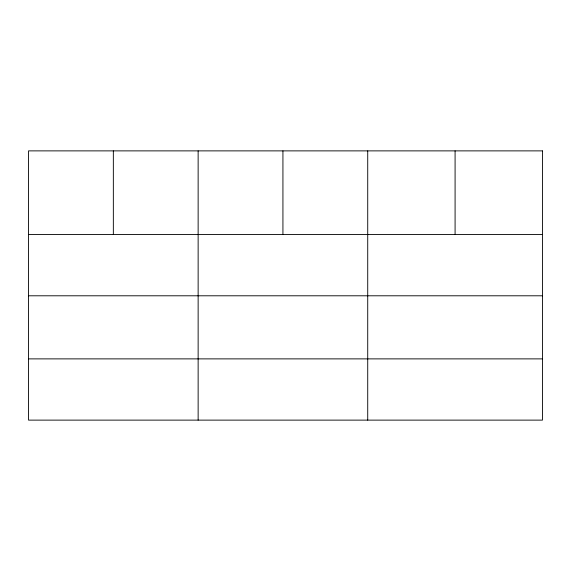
<?xml version="1.0" encoding="UTF-8"?>
<svg xmlns="http://www.w3.org/2000/svg" width="571" height="571" viewBox="0 0 571 571"><rect width="100%" height="100%" fill="white"/><g stroke="black" fill="none" stroke-linecap="round" stroke-linejoin="round"><path stroke-width="0.86" d="M28.55 234.553L542.45 234.553M28.55 295.792L542.45 295.792M28.55 358.881L542.45 358.881M455.087 150.88L455.087 234.553M367.724 150.88L367.724 420.12M282.93 150.88L282.93 234.553M198.137 150.88L198.137 420.12M113.344 150.88L113.344 234.553M542.45 150.88L28.55 150.88L28.55 420.12L542.45 420.12L542.45 150.88"/></g></svg>
